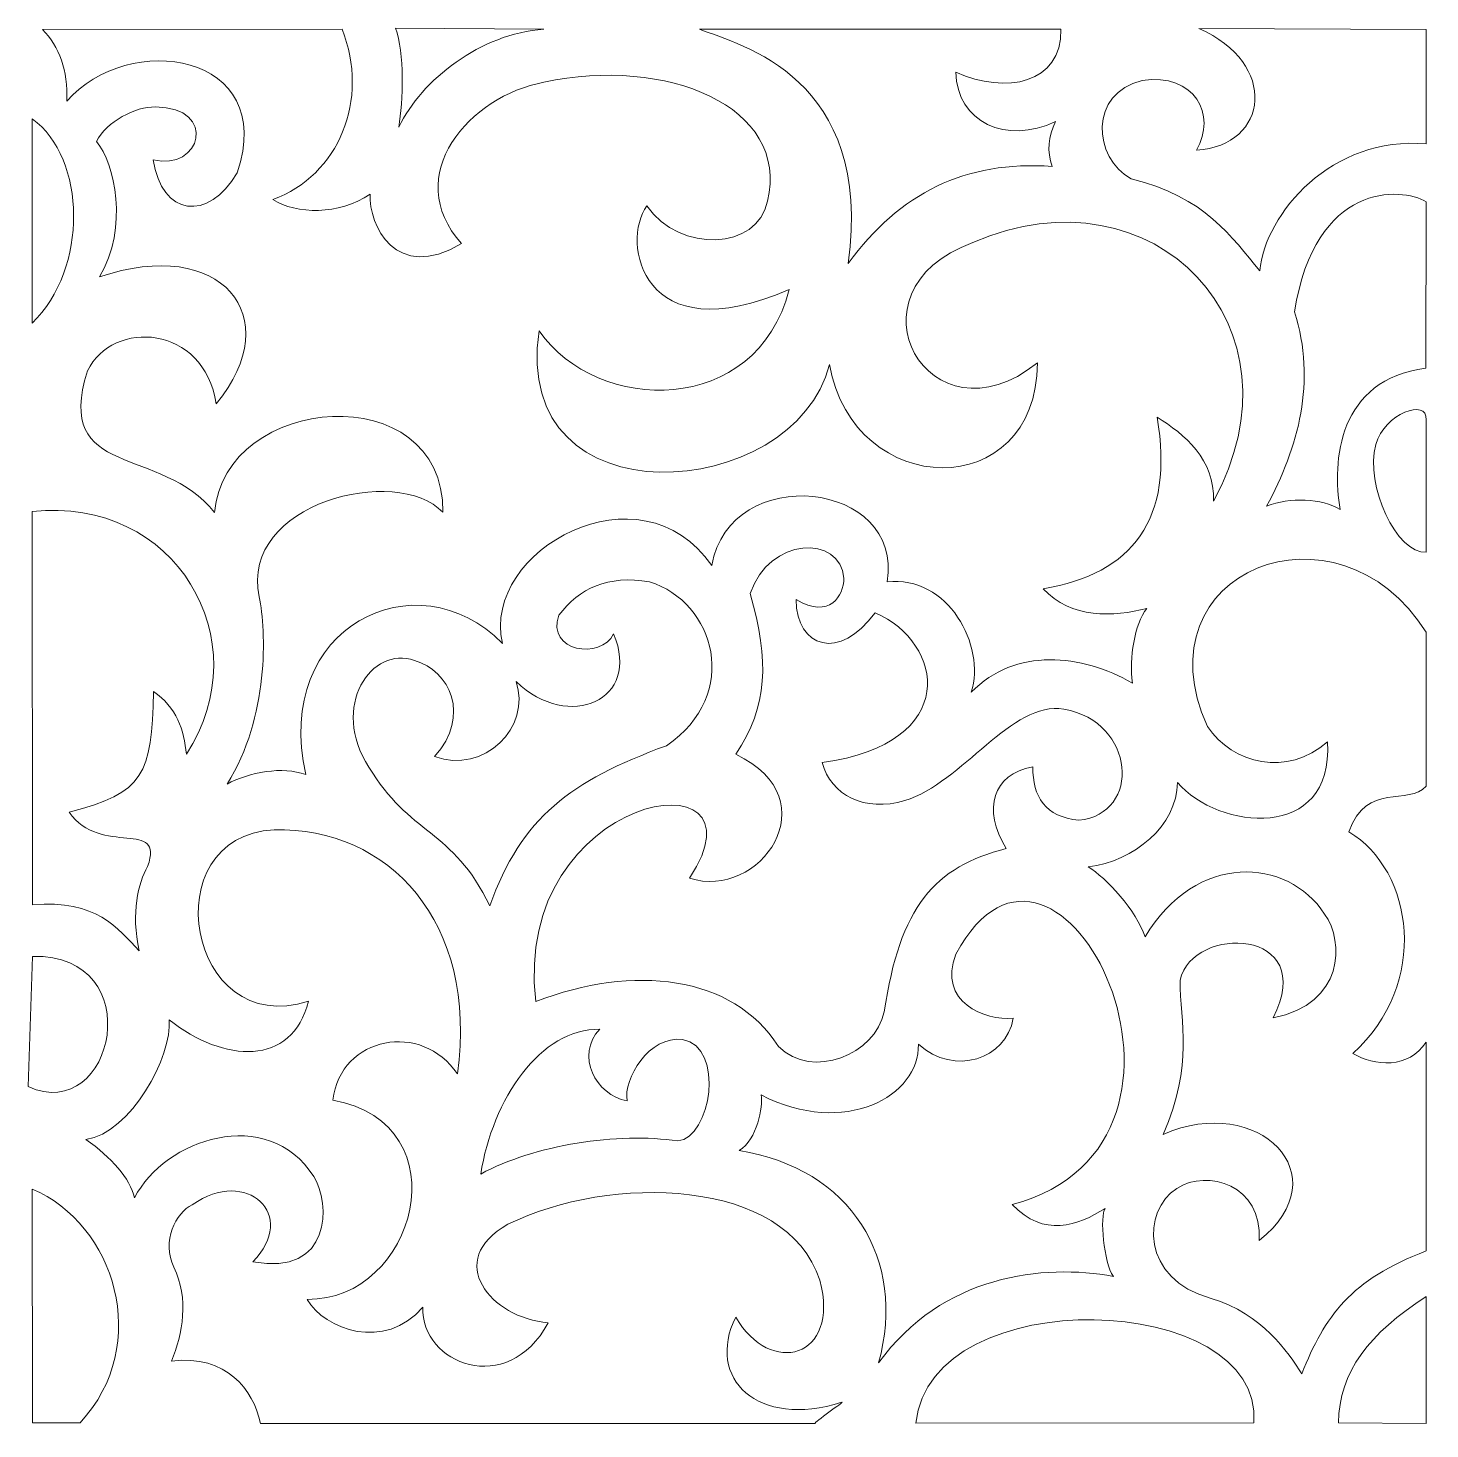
# Model space of a CAD drawing. Header units: centimetres. Extents: x -13.3 to 13.4, y -13.4 to 13.3.
import ezdxf

# ---------------------------------------------------------------- set-up
doc = ezdxf.new("R2010")
doc.units = ezdxf.units.CM
doc.header["$MEASUREMENT"] = 0
doc.layers.add('layer 1', color=7, linetype='Continuous')

msp = doc.modelspace()

# ---------------------------------------------------------------- linework, layer by layer
at = {"layer": 'layer 1', "color": 114, "lineweight": 9}
for points, knots in [([(-13.061, 13.27966), (-12.74494, 12.94483), (-12.56933, 12.50471), (-12.59885, 11.91064), (-12.59885, 11.91064), (-11.43556, 13.2608), (-8.56174, 12.84887), (-9.34855, 10.54594), (-9.34855, 10.54594), (-9.89863, 9.59661), (-10.79248, 9.72105), (-10.94825, 10.79574), (-10.94825, 10.79574), (-10.04013, 10.55927), (-9.70126, 11.79678), (-10.90822, 11.80024), (-10.90822, 11.80024), (-11.29177, 11.81236), (-11.83959, 11.52111), (-12.03268, 11.14282), (-12.03268, 11.14282), (-11.68372, 10.72792), (-11.41321, 9.50514), (-11.97335, 8.56023), (-11.97335, 8.56023), (-9.66171, 9.34756), (-8.37491, 7.81464), (-9.74645, 6.13781), (-9.74645, 6.13781), (-9.98093, 7.65685), (-11.72265, 7.76052), (-12.20428, 6.7658), (-12.20428, 6.7658), (-12.85971, 4.69907), (-10.80036, 5.35953), (-9.77889, 4.0678), (-9.77889, 4.0678), (-9.59999, 6.3304), (-5.40699, 6.68596), (-5.42303, 4.07165), (-5.42303, 4.07165), (-6.29437, 4.99275), (-9.30629, 4.25051), (-8.92674, 2.45974), (-8.92674, 2.45974), (-8.7935, 1.80998), (-8.73373, 0.1614), (-9.54171, -1.1112), (-9.54171, -1.1112), (-9.11892, -0.88579), (-8.47649, -0.76438), (-8.04097, -0.93073), (-8.04097, -0.93073), (-8.67819, 1.89304), (-5.92729, 3.23549), (-4.28587, 1.57179), (-4.28587, 1.57179), (-4.70237, 3.34896), (-1.6368, 5.02404), (-0.29336, 3.05644), (-0.29336, 3.05644), (0.05532, 5.04676), (3.38334, 4.67921), (3.0506, 2.7462), (3.0506, 2.7462), (4.21963, 2.87605), (4.9386, 1.51945), (4.65872, 0.64044), (4.65872, 0.64044), (5.49283, 1.50147), (6.77463, 1.36782), (7.73171, 0.81557), (7.73171, 0.81557), (7.66673, 1.29843), (7.77021, 1.92425), (8.00551, 2.23922), (8.00551, 2.23922), (7.38067, 2.07356), (6.55903, 2.03946), (6.02846, 2.61459), (6.02846, 2.61459), (7.73795, 2.89785), (8.53521, 3.93447), (8.20321, 5.88256), (8.20321, 5.88256), (8.72493, 5.56616), (9.31245, 5.07248), (9.27763, 4.28485), (9.27763, 4.28485), (11.1077, 7.6011), (8.15153, 10.71219), (4.68846, 9.21678), (4.68846, 9.21678), (2.14551, 8.28814), (3.85879, 5.26755), (5.91863, 6.92036), (5.91863, 6.92036), (5.90954, 4.2291), (2.4143, 4.29176), (1.95299, 6.88822), (1.95299, 6.88822), (1.27593, 4.23601), (-4.14837, 3.85473), (-3.58618, 7.53365), (-3.58618, 7.53365), (-2.48902, 5.92925), (0.57398, 5.89066), (1.18247, 8.32049), (1.18247, 8.32049), (-1.63764, 7.0852), (-2.03095, 9.23555), (-1.53294, 9.9132), (-1.53294, 9.9132), (-0.8934, 9.00698), (0.57506, 9.06587), (0.77243, 10.00552), (0.77243, 10.00552), (1.19864, 11.81541), (-1.16653, 12.77502), (-3.495, 12.27289), (-3.495, 12.27289), (-4.90649, 12.01246), (-6.23981, 10.49716), (-5.06496, 9.19469), (-5.06496, 9.19469), (-6.33189, 8.4474), (-6.83934, 9.55451), (-6.80916, 10.13648), (-6.80916, 10.13648), (-7.41729, 9.7358), (-8.21362, 9.75296), (-8.66757, 10.03377), (-8.66757, 10.03377), (-7.41154, 10.49233), (-6.8117, 11.94389), (-7.34751, 13.28458), (-7.34751, 13.28458), (-7.34751, 13.28458), (-13.061, 13.27966), (-13.061, 13.27966)], [0, 0, 0, 0, 0.02777778, 0.02777778, 0.02777778, 0.02777778, 0.05555556, 0.05555556, 0.05555556, 0.05555556, 0.08333333, 0.08333333, 0.08333333, 0.08333333, 0.11111111, 0.11111111, 0.11111111, 0.11111111, 0.13888889, 0.13888889, 0.13888889, 0.13888889, 0.16666667, 0.16666667, 0.16666667, 0.16666667, 0.19444444, 0.19444444, 0.19444444, 0.19444444, 0.22222222, 0.22222222, 0.22222222, 0.22222222, 0.25, 0.25, 0.25, 0.25, 0.27777778, 0.27777778, 0.27777778, 0.27777778, 0.30555556, 0.30555556, 0.30555556, 0.30555556, 0.33333333, 0.33333333, 0.33333333, 0.33333333, 0.36111111, 0.36111111, 0.36111111, 0.36111111, 0.38888889, 0.38888889, 0.38888889, 0.38888889, 0.41666667, 0.41666667, 0.41666667, 0.41666667, 0.44444444, 0.44444444, 0.44444444, 0.44444444, 0.47222222, 0.47222222, 0.47222222, 0.47222222, 0.5, 0.5, 0.5, 0.5, 0.52777778, 0.52777778, 0.52777778, 0.52777778, 0.55555556, 0.55555556, 0.55555556, 0.55555556, 0.58333333, 0.58333333, 0.58333333, 0.58333333, 0.61111111, 0.61111111, 0.61111111, 0.61111111, 0.63888889, 0.63888889, 0.63888889, 0.63888889, 0.66666667, 0.66666667, 0.66666667, 0.66666667, 0.69444444, 0.69444444, 0.69444444, 0.69444444, 0.72222222, 0.72222222, 0.72222222, 0.72222222, 0.75, 0.75, 0.75, 0.75, 0.77777778, 0.77777778, 0.77777778, 0.77777778, 0.80555556, 0.80555556, 0.80555556, 0.80555556, 0.83333333, 0.83333333, 0.83333333, 0.83333333, 0.86111111, 0.86111111, 0.86111111, 0.86111111, 0.88888889, 0.88888889, 0.88888889, 0.88888889, 0.91666667, 0.91666667, 0.91666667, 0.91666667, 0.94444444, 0.94444444, 0.94444444, 0.94444444, 1, 1, 1, 1]), ([(-3.49718, 13.28366), (-3.49718, 13.28366), (-6.32748, 13.30571), (-6.32748, 13.30571), (-6.32748, 13.30571), (-6.15423, 12.83231), (-6.18107, 11.91763), (-6.26409, 11.41689), (-6.26409, 11.41689), (-5.82618, 12.32087), (-4.70283, 13.20031), (-3.49718, 13.28366)], [0, 0, 0, 0, 0.25, 0.25, 0.25, 0.25, 0.5, 0.5, 0.5, 0.5, 1, 1, 1, 1]), ([(-0.52804, 13.28435), (0.26706, 12.97795), (2.79077, 12.37037), (2.31211, 8.81723), (2.31211, 8.81723), (3.29006, 10.15952), (4.5409, 10.78431), (6.20248, 10.66743), (6.20248, 10.66743), (6.10373, 10.9526), (6.11754, 11.23777), (6.26728, 11.52286), (6.26728, 11.52286), (5.33213, 11.07454), (4.37323, 11.51159), (4.36558, 12.46295), (4.36558, 12.46295), (5.3194, 12.04008), (6.38812, 12.2377), (6.36556, 13.28265), (6.36556, 13.28265), (6.36556, 13.28265), (-0.52804, 13.28435), (-0.52804, 13.28435)], [0, 0, 0, 0, 0.14285714, 0.14285714, 0.14285714, 0.14285714, 0.28571429, 0.28571429, 0.28571429, 0.28571429, 0.42857143, 0.42857143, 0.42857143, 0.42857143, 0.57142857, 0.57142857, 0.57142857, 0.57142857, 0.71428571, 0.71428571, 0.71428571, 0.71428571, 1, 1, 1, 1]), ([(8.95669, 10.97932), (9.34489, 11.65367), (8.92197, 12.45289), (7.91764, 12.3081), (7.91764, 12.3081), (6.89983, 12.06521), (6.97672, 10.82868), (7.70895, 10.43122), (7.70895, 10.43122), (9.1161, 10.0909), (9.63385, 9.31093), (10.16288, 8.67293), (10.16288, 8.67293), (10.25824, 9.76826), (11.54168, 11.25962), (13.33734, 11.0961), (13.33734, 11.0961), (13.33734, 11.0961), (13.33629, 13.27999), (13.33629, 13.27999), (13.33629, 13.27999), (13.33629, 13.27999), (8.99921, 13.29428), (8.99921, 13.29428), (8.99921, 13.29428), (10.52221, 12.64674), (10.34036, 11.0588), (8.95669, 10.97932)], [0, 0, 0, 0, 0.125, 0.125, 0.125, 0.125, 0.25, 0.25, 0.25, 0.25, 0.375, 0.375, 0.375, 0.375, 0.5, 0.5, 0.5, 0.5, 0.625, 0.625, 0.625, 0.625, 0.75, 0.75, 0.75, 0.75, 1, 1, 1, 1]), ([(-13.25637, 11.57592), (-12.2242, 10.82079), (-12.1836, 8.71905), (-13.26215, 7.67684), (-13.26215, 7.67684), (-13.26215, 7.67684), (-13.25637, 11.57592), (-13.25637, 11.57592)], [0, 0, 0, 0, 0.33333333, 0.33333333, 0.33333333, 0.33333333, 1, 1, 1, 1]), ([(13.33767, 9.9917), (12.8632, 10.28053), (11.21197, 10.37133), (10.82472, 7.89458), (10.82472, 7.89458), (11.24712, 6.56261), (10.89981, 5.31189), (10.29271, 4.18713), (10.29271, 4.18713), (10.73377, 4.36943), (11.35013, 4.33651), (11.69663, 4.12259), (11.69663, 4.12259), (11.53385, 5.04039), (11.65883, 6.61185), (13.331, 6.8186), (13.331, 6.8186), (13.331, 6.8186), (13.33767, 9.9917), (13.33767, 9.9917)], [0, 0, 0, 0, 0.16666667, 0.16666667, 0.16666667, 0.16666667, 0.33333333, 0.33333333, 0.33333333, 0.33333333, 0.5, 0.5, 0.5, 0.5, 0.66666667, 0.66666667, 0.66666667, 0.66666667, 1, 1, 1, 1]), ([(13.33719, 5.83412), (13.35764, 6.25456), (12.54362, 5.95316), (12.37677, 5.36629), (12.37677, 5.36629), (12.15617, 4.58944), (12.78036, 3.26092), (13.33708, 3.31396), (13.33708, 3.31396), (13.33708, 3.31396), (13.33719, 5.83412), (13.33719, 5.83412)], [0, 0, 0, 0, 0.25, 0.25, 0.25, 0.25, 0.5, 0.5, 0.5, 0.5, 1, 1, 1, 1]), ([(-13.25814, 4.08442), (-13.25814, 4.08442), (-13.25111, -3.41571), (-13.25111, -3.41571), (-13.25111, -3.41571), (-12.02968, -3.30801), (-11.62903, -3.8613), (-11.21486, -4.29216), (-11.21486, -4.29216), (-11.37892, -3.55562), (-11.23696, -3.01), (-11.0564, -2.68278), (-11.0564, -2.68278), (-10.72135, -1.7519), (-11.9543, -2.51361), (-12.55165, -1.64581), (-12.55165, -1.64581), (-11.1204, -1.27967), (-10.97476, -0.92529), (-10.94656, 0.65143), (-10.94656, 0.65143), (-10.50357, 0.36438), (-10.36271, -0.09032), (-10.31511, -0.54297), (-10.31511, -0.54297), (-8.9019, 1.63292), (-10.53424, 4.38898), (-13.25814, 4.08442)], [0, 0, 0, 0, 0.125, 0.125, 0.125, 0.125, 0.25, 0.25, 0.25, 0.25, 0.375, 0.375, 0.375, 0.375, 0.5, 0.5, 0.5, 0.5, 0.625, 0.625, 0.625, 0.625, 0.75, 0.75, 0.75, 0.75, 1, 1, 1, 1]), ([(13.33652, 1.78367), (11.65385, 4.46142), (7.81429, 2.96249), (9.16225, -0.0137), (9.16225, -0.0137), (9.64229, -0.73172), (10.68724, -0.98353), (11.4524, -0.30568), (11.4524, -0.30568), (11.57699, -2.22416), (9.36093, -1.9934), (8.59169, -1.07836), (8.59169, -1.07836), (8.58489, -1.91261), (7.75509, -2.58362), (6.8908, -2.69282), (6.8908, -2.69282), (7.22231, -2.88736), (7.81632, -3.53109), (7.97276, -4.02659), (7.97276, -4.02659), (8.95245, -2.39741), (10.68614, -2.50601), (11.39907, -3.58931), (11.39907, -3.58931), (11.77819, -4.12103), (11.77657, -5.30223), (10.41589, -5.57073), (10.41589, -5.57073), (11.29085, -3.84131), (8.88052, -3.78845), (8.64255, -4.84875), (8.64255, -4.84875), (8.63901, -5.67459), (8.90985, -6.43181), (8.31728, -7.7911), (8.31728, -7.7911), (10.13573, -6.99676), (11.71665, -8.57608), (10.15167, -9.81367), (10.15167, -9.81367), (10.21457, -8.76049), (9.16733, -8.43983), (8.57665, -8.8233), (8.57665, -8.8233), (7.9241, -9.23557), (7.87842, -10.55374), (9.23567, -10.92099), (9.23567, -10.92099), (10.21557, -11.2172), (10.69961, -11.94313), (10.96278, -12.36109), (10.96278, -12.36109), (11.40498, -11.2474), (11.89523, -10.56457), (13.33513, -10.01559), (13.33513, -10.01559), (13.33513, -10.01559), (13.33324, -6.03301), (13.33324, -6.03301), (13.33324, -6.03301), (13.00932, -6.54933), (12.34315, -6.48926), (11.93729, -6.24753), (11.93729, -6.24753), (13.40876, -4.92149), (13.09817, -2.75981), (11.86141, -2.02239), (11.86141, -2.02239), (12.19779, -1.06371), (13.00147, -1.5288), (13.33785, -1.15337), (13.33785, -1.15337), (13.33785, -1.15337), (13.33652, 1.78367), (13.33652, 1.78367)], [0, 0, 0, 0, 0.05, 0.05, 0.05, 0.05, 0.1, 0.1, 0.1, 0.1, 0.15, 0.15, 0.15, 0.15, 0.2, 0.2, 0.2, 0.2, 0.25, 0.25, 0.25, 0.25, 0.3, 0.3, 0.3, 0.3, 0.35, 0.35, 0.35, 0.35, 0.4, 0.4, 0.4, 0.4, 0.45, 0.45, 0.45, 0.45, 0.5, 0.5, 0.5, 0.5, 0.55, 0.55, 0.55, 0.55, 0.6, 0.6, 0.6, 0.6, 0.65, 0.65, 0.65, 0.65, 0.7, 0.7, 0.7, 0.7, 0.75, 0.75, 0.75, 0.75, 0.8, 0.8, 0.8, 0.8, 0.85, 0.85, 0.85, 0.85, 0.9, 0.9, 0.9, 0.9, 1, 1, 1, 1]), ([(2.22814, 2.81332), (2.16599, 3.64883), (0.79009, 3.60478), (0.44218, 2.52227), (0.44218, 2.52227), (0.80189, 1.22414), (0.78462, 0.38195), (0.16323, -0.54297), (0.16323, -0.54297), (1.99448, -1.41274), (0.61055, -3.34136), (-0.71546, -2.90563), (-0.71546, -2.90563), (0.90883, -0.43208), (-4.12912, -1.26911), (-3.64974, -5.25763), (-3.64974, -5.25763), (-1.78648, -4.54526), (0.0993, -4.74574), (0.97879, -6.11272), (0.97879, -6.11272), (1.62908, -6.76542), (2.83386, -6.26538), (2.99679, -5.45494), (2.99679, -5.45494), (3.29463, -3.44826), (3.95587, -2.68773), (5.32128, -2.34321), (5.32128, -2.34321), (4.86982, -1.58601), (5.06137, -0.92196), (5.83076, -0.78586), (5.83076, -0.78586), (5.83163, -1.35122), (6.06408, -1.73671), (6.70944, -1.80158), (6.70944, -1.80158), (7.90945, -1.6798), (7.79638, 0.07281), (6.42387, 0.31818), (6.42387, 0.31818), (5.42693, 0.48523), (4.49076, -1.08762), (3.3924, -1.42621), (3.3924, -1.42621), (2.61983, -1.65065), (1.97973, -1.32602), (1.81133, -0.70043), (1.81133, -0.70043), (4.47264, -0.33885), (4.14503, 1.58984), (2.82095, 2.15536), (2.82095, 2.15536), (2.14867, 1.22081), (1.32007, 1.48702), (1.31376, 2.40539), (1.31376, 2.40539), (1.96921, 2.03391), (2.22091, 2.47543), (2.22814, 2.81332)], [0, 0, 0, 0, 0.0625, 0.0625, 0.0625, 0.0625, 0.125, 0.125, 0.125, 0.125, 0.1875, 0.1875, 0.1875, 0.1875, 0.25, 0.25, 0.25, 0.25, 0.3125, 0.3125, 0.3125, 0.3125, 0.375, 0.375, 0.375, 0.375, 0.4375, 0.4375, 0.4375, 0.4375, 0.5, 0.5, 0.5, 0.5, 0.5625, 0.5625, 0.5625, 0.5625, 0.625, 0.625, 0.625, 0.625, 0.6875, 0.6875, 0.6875, 0.6875, 0.75, 0.75, 0.75, 0.75, 0.8125, 0.8125, 0.8125, 0.8125, 0.875, 0.875, 0.875, 0.875, 1, 1, 1, 1]), ([(-5.58118, -0.58714), (-4.88509, 0.19981), (-5.2866, 1.04737), (-5.96561, 1.24558), (-5.96561, 1.24558), (-6.77852, 1.54197), (-7.58669, 0.36482), (-6.83331, -0.78651), (-6.83331, -0.78651), (-6.07385, -2.07375), (-5.23215, -1.9675), (-4.52851, -3.43572), (-4.52851, -3.43572), (-3.92541, -1.74483), (-2.98785, -1.05171), (-1.15708, -0.37946), (-1.15708, -0.37946), (0.28174, 0.60312), (-0.23588, 2.36064), (-1.48431, 2.74708), (-1.48431, 2.74708), (-2.277, 2.87771), (-2.82618, 2.62375), (-3.20873, 2.10673), (-3.20873, 2.10673), (-3.46104, 1.41392), (-2.40749, 1.25275), (-2.16529, 1.75344), (-2.16529, 1.75344), (-1.63341, 0.48905), (-3.01613, -0.12055), (-4.02637, 0.84258), (-4.02637, 0.84258), (-3.72981, -0.02598), (-4.63611, -0.93055), (-5.58118, -0.58714)], [0, 0, 0, 0, 0.1, 0.1, 0.1, 0.1, 0.2, 0.2, 0.2, 0.2, 0.3, 0.3, 0.3, 0.3, 0.4, 0.4, 0.4, 0.4, 0.5, 0.5, 0.5, 0.5, 0.6, 0.6, 0.6, 0.6, 0.7, 0.7, 0.7, 0.7, 0.8, 0.8, 0.8, 0.8, 1, 1, 1, 1]), ([(4.36604, -4.35401), (4.00915, -5.2778), (4.92202, -5.62472), (5.45731, -5.57741), (5.45731, -5.57741), (5.32166, -6.36196), (4.3404, -6.68618), (3.649, -6.07362), (3.649, -6.07362), (3.6788, -7.05756), (2.2439, -7.85763), (0.64853, -7.03981), (0.64853, -7.03981), (0.68267, -7.26436), (0.57835, -7.88376), (0.22913, -8.10095), (0.22913, -8.10095), (2.35989, -8.43875), (3.43238, -10.16786), (2.88998, -12.15032), (2.88998, -12.15032), (4.09923, -10.46681), (6.04147, -10.2549), (7.36861, -10.49993), (7.36861, -10.49993), (7.18194, -10.24148), (7.10657, -9.34703), (7.21148, -9.20332), (7.21148, -9.20332), (6.69002, -9.53724), (6.04283, -9.76205), (5.43789, -9.13053), (5.43789, -9.13053), (9.88775, -7.945), (6.30408, -0.73154), (4.36604, -4.35401)], [0, 0, 0, 0, 0.1, 0.1, 0.1, 0.1, 0.2, 0.2, 0.2, 0.2, 0.3, 0.3, 0.3, 0.3, 0.4, 0.4, 0.4, 0.4, 0.5, 0.5, 0.5, 0.5, 0.6, 0.6, 0.6, 0.6, 0.7, 0.7, 0.7, 0.7, 0.8, 0.8, 0.8, 0.8, 1, 1, 1, 1]), ([(-7.98543, -5.25046), (-10.30307, -5.99852), (-10.96755, -2.1071), (-8.64445, -1.98249), (-8.64445, -1.98249), (-6.47014, -1.93105), (-4.74389, -3.72832), (-5.14659, -6.63748), (-5.14659, -6.63748), (-5.81743, -5.63267), (-7.37446, -5.91012), (-7.52507, -7.1393), (-7.52507, -7.1393), (-5.02336, -7.5916), (-5.94287, -10.97217), (-8.01461, -10.9375), (-8.01461, -10.9375), (-7.68108, -11.51214), (-6.52913, -11.94019), (-5.80776, -11.08639), (-5.80776, -11.08639), (-5.84638, -12.16546), (-4.19053, -12.8249), (-3.4147, -11.38469), (-3.4147, -11.38469), (-4.51034, -11.29273), (-5.41232, -10.19665), (-4.18173, -9.50557), (-4.18173, -9.50557), (-2.242, -8.54951), (1.13463, -8.60471), (1.76745, -10.57265), (1.76745, -10.57265), (2.16714, -12.06667), (0.82047, -12.4237), (0.16323, -11.27428), (0.16323, -11.27428), (-0.41518, -12.44578), (0.58379, -13.40911), (2.18921, -12.89965), (2.18921, -12.89965), (2.25083, -12.8801), (1.63623, -13.29177), (1.68163, -13.30322), (1.68163, -13.30322), (1.68163, -13.30322), (-8.90015, -13.30572), (-8.90015, -13.30572), (-8.90015, -13.30572), (-9.04463, -12.65955), (-9.54485, -11.9924), (-10.60068, -12.11335), (-10.60068, -12.11335), (-10.38309, -11.59773), (-10.26566, -10.92096), (-10.55675, -10.3248), (-10.55675, -10.3248), (-10.79492, -9.82917), (-10.51628, -9.28641), (-10.20527, -9.13244), (-10.20527, -9.13244), (-9.16232, -8.40392), (-8.16956, -9.33815), (-9.05071, -10.22038), (-9.05071, -10.22038), (-7.53477, -10.50756), (-7.5679, -9.10143), (-7.88614, -8.59509), (-7.88614, -8.59509), (-8.77035, -7.21581), (-10.74211, -7.88262), (-11.30363, -8.99995), (-11.30363, -8.99995), (-11.39589, -8.62937), (-11.74808, -8.23091), (-12.23254, -7.88832), (-12.23254, -7.88832), (-11.38267, -7.7741), (-10.57966, -6.2929), (-10.64551, -5.60489), (-10.64551, -5.60489), (-9.60592, -6.43408), (-8.29734, -6.50569), (-7.98543, -5.25046)], [0, 0, 0, 0, 0.04545455, 0.04545455, 0.04545455, 0.04545455, 0.09090909, 0.09090909, 0.09090909, 0.09090909, 0.13636364, 0.13636364, 0.13636364, 0.13636364, 0.18181818, 0.18181818, 0.18181818, 0.18181818, 0.22727273, 0.22727273, 0.22727273, 0.22727273, 0.27272727, 0.27272727, 0.27272727, 0.27272727, 0.31818182, 0.31818182, 0.31818182, 0.31818182, 0.36363636, 0.36363636, 0.36363636, 0.36363636, 0.40909091, 0.40909091, 0.40909091, 0.40909091, 0.45454545, 0.45454545, 0.45454545, 0.45454545, 0.5, 0.5, 0.5, 0.5, 0.54545455, 0.54545455, 0.54545455, 0.54545455, 0.59090909, 0.59090909, 0.59090909, 0.59090909, 0.63636364, 0.63636364, 0.63636364, 0.63636364, 0.68181818, 0.68181818, 0.68181818, 0.68181818, 0.72727273, 0.72727273, 0.72727273, 0.72727273, 0.77272727, 0.77272727, 0.77272727, 0.77272727, 0.81818182, 0.81818182, 0.81818182, 0.81818182, 0.86363636, 0.86363636, 0.86363636, 0.86363636, 0.90909091, 0.90909091, 0.90909091, 0.90909091, 1, 1, 1, 1]), ([(-13.25293, -4.39658), (-11.006, -4.34395), (-11.68069, -7.62575), (-13.33785, -6.88145), (-13.33785, -6.88145), (-13.33785, -6.88145), (-13.25293, -4.39658), (-13.25293, -4.39658)], [0, 0, 0, 0, 0.33333333, 0.33333333, 0.33333333, 0.33333333, 1, 1, 1, 1]), ([(-2.43038, -5.7877), (-3.55592, -5.7594), (-4.48152, -7.13159), (-4.70003, -8.54742), (-4.70003, -8.54742), (-3.67548, -7.99029), (-2.08158, -7.74552), (-0.94226, -7.9175), (-0.94226, -7.9175), (-0.30899, -7.85554), (-0.03191, -6.13338), (-0.84962, -5.98225), (-0.84962, -5.98225), (-1.48947, -5.90122), (-1.98203, -6.73707), (-1.90943, -7.1506), (-1.90943, -7.1506), (-2.5073, -7.04886), (-2.90268, -6.28127), (-2.43038, -5.7877)], [0, 0, 0, 0, 0.16666667, 0.16666667, 0.16666667, 0.16666667, 0.33333333, 0.33333333, 0.33333333, 0.33333333, 0.5, 0.5, 0.5, 0.5, 0.66666667, 0.66666667, 0.66666667, 0.66666667, 1, 1, 1, 1]), ([(-13.25871, -8.83434), (-13.25871, -8.83434), (-13.2506, -13.29187), (-13.2506, -13.29187), (-13.2506, -13.29187), (-13.2506, -13.29187), (-12.34363, -13.29187), (-12.34363, -13.29187), (-12.34363, -13.29187), (-10.95747, -11.79643), (-11.6888, -9.49373), (-13.25871, -8.83434)], [0, 0, 0, 0, 0.25, 0.25, 0.25, 0.25, 0.5, 0.5, 0.5, 0.5, 1, 1, 1, 1]), ([(3.59847, -13.29605), (3.88712, -10.57084), (10.22786, -10.77045), (10.05038, -13.29373), (10.05038, -13.29373), (10.05038, -13.29373), (3.59847, -13.29605), (3.59847, -13.29605)], [0, 0, 0, 0, 0.33333333, 0.33333333, 0.33333333, 0.33333333, 1, 1, 1, 1]), ([(13.33711, -10.88232), (12.24383, -11.59298), (11.67325, -12.31943), (11.6636, -13.29512), (11.6636, -13.29512), (11.6636, -13.29512), (13.33434, -13.30492), (13.33434, -13.30492), (13.33434, -13.30492), (13.33434, -13.30492), (13.33711, -10.88232), (13.33711, -10.88232)], [0, 0, 0, 0, 0.25, 0.25, 0.25, 0.25, 0.5, 0.5, 0.5, 0.5, 1, 1, 1, 1])]:
    msp.add_open_spline(points, degree=3, knots=knots, dxfattribs=at)

doc.saveas('drawing.dxf')
